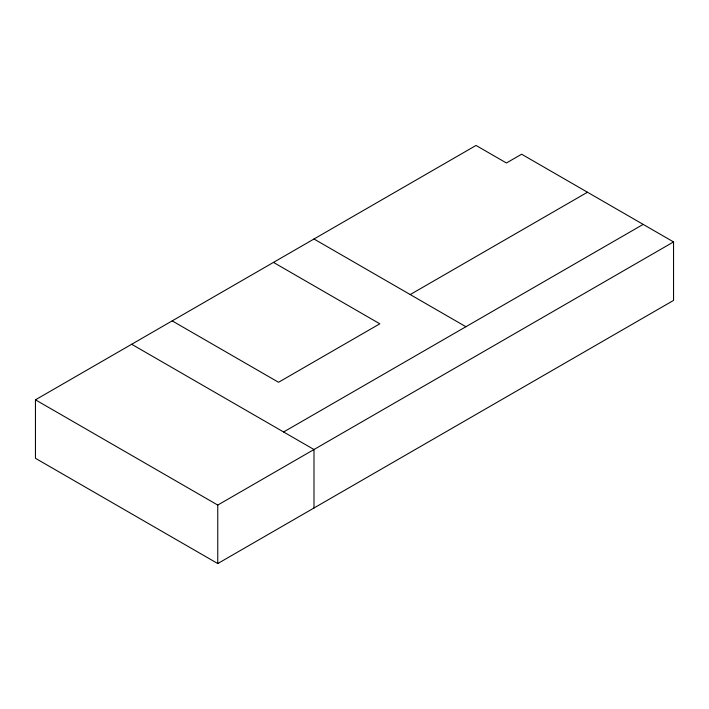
<?xml version="1.0" encoding="UTF-8"?>
<svg xmlns="http://www.w3.org/2000/svg" width="709" height="709" viewBox="0 0 709 709"><rect width="100%" height="100%" fill="white"/><g stroke="black" fill="none" stroke-linecap="round" stroke-linejoin="round"><path stroke-width="1.06" d="M35.45 399.823L476.04 145.442L506.43 162.99L521.62 154.216L673.55 241.929L673.55 300.412L217.76 563.558L35.45 458.298L35.45 399.823L217.76 505.074L673.55 241.929M410.21 294.563L587.46 192.228M283.6 431.985L643.16 224.39M313.99 239.004L465.91 326.725M273.47 262.401L379.82 323.8L278.54 382.275L172.19 320.876M131.67 344.264L313.99 449.524L313.99 507.999M217.76 505.074L217.76 563.558"/></g></svg>
